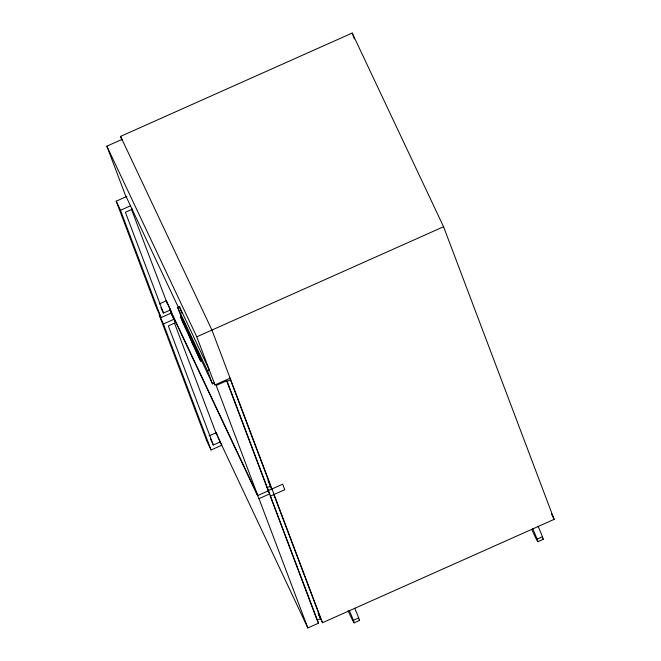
<?xml version="1.0" encoding="UTF-8"?>
<svg xmlns="http://www.w3.org/2000/svg" width="661" height="661" viewBox="0 0 661 661"><rect width="100%" height="100%" fill="white"/><g stroke="black" fill="none" stroke-linecap="round" stroke-linejoin="round"><path stroke-width="0.99" d="M122.037 140.239L120.575 136.381L352.206 33.05L443.564 226.74L554.141 519.372L322.51 622.703L318.115 613.391M178.561 307.762L125.045 194.293L106.859 146.164L122.004 139.405M159.194 303.977L166.332 300.796L171.728 312.827L161.036 317.602L156.756 308.522L116.196 201.192L126.887 196.424M161.036 317.602L120.484 210.272L130.283 205.901M132.531 209.099L125.4 212.28L163.482 313.058L170.612 309.877M182.188 319.47L177.66 307.481L179.445 306.687L209.38 370.16L207.604 370.953L212.478 383.859L214.263 383.066M209.05 435.905L216.18 432.724L221.757 445.225L211.066 449.992L163.441 323.964L174.132 319.189L171.133 312.835M191.269 340.605L182.791 322.634L180.709 317.123L181.478 316.784L189.955 334.755L192.946 342.745L192.169 343.092L200.647 361.063L201.423 360.716L199.341 355.205L190.864 337.234L190.087 337.581L200.647 361.063M174.132 319.189L175.462 322.717L168.332 325.898L213.329 444.985L220.46 441.804M182.791 322.634L183.56 322.287L187.798 331.277M192.169 343.092L189.186 335.102L189.955 334.755M230.119 378.199L214.974 384.95L196.788 336.821L443.564 226.74M198.564 355.552L199.341 355.205M229.582 377.993L230.466 379.86L226.905 381.455L267.052 487.719M267.945 487.322L270.622 486.124L230.466 379.86M169.505 308.348L257.79 495.51L268.482 490.743M257.79 495.51L216.213 385.479L226.905 380.703L318.528 623.183L307.836 627.95L258.988 498.675L269.68 493.899L268.358 491.106M270.489 496.064L284.751 489.71L282.668 484.199L268.407 490.553L266.714 486.959M353.362 620.299L358.708 617.911M537.112 539.145L542.45 536.757M348.099 610.847A18.558 0.653 66 0 0 354.131 622.86L359.493 620.464M531.841 529.701A18.558 0.653 66 0 0 537.897 541.698L543.243 539.318M551.505 513.787L554.141 519.372M120.575 136.381L211.933 330.062L322.51 622.703M267.978 480.522L270.622 486.124M269.961 485.785L271.283 488.586M106.859 146.164L196.788 336.821M267.953 490.677L268.796 492.47M214.098 383.091L214.974 384.95M177.66 307.481L207.604 370.953M188.649 333.078L192.037 340.266M182.543 320.387L185.625 326.922M188.707 333.458L193.103 342.795M193.987 344.662L198.391 353.99M199.267 355.858L212.478 383.859M194.64 346.339L197.606 352.627M198.449 354.428L201.423 360.716M180.709 317.123L189.186 335.102M318.462 613.895L320.221 617.63M318.528 623.183L317.098 620.158L320.659 618.564L273.695 494.279M171.728 312.827L166.332 300.796M167.316 303.688L131.423 209.165M170.703 311.505L258.988 498.675M171.182 313.636L175.462 322.717M116.196 201.192L120.484 210.272M160.912 307.613L163.482 313.058M217.899 437.053L307.836 627.95M163.441 323.964L159.161 314.884L206.786 440.912L211.066 449.992M210.33 438.631L213.329 444.985M352.206 33.05L354.395 38.842M270.134 495.866L316.735 619.192M179.445 306.687L181.882 313.14M181.478 316.784L183.213 321.37M216.18 432.724L217.469 436.144M174.554 323.312L216.478 434.26M532.725 528.585A18.558 0.653 66 0 1 537.897 541.698M538.071 526.206A18.558 0.653 66 0 1 542.863 538.889M349.355 610.59A18.558 0.653 66 0 1 354.131 622.86M354.693 608.211A18.558 0.653 66 0 1 359.121 620.043"/></g></svg>
